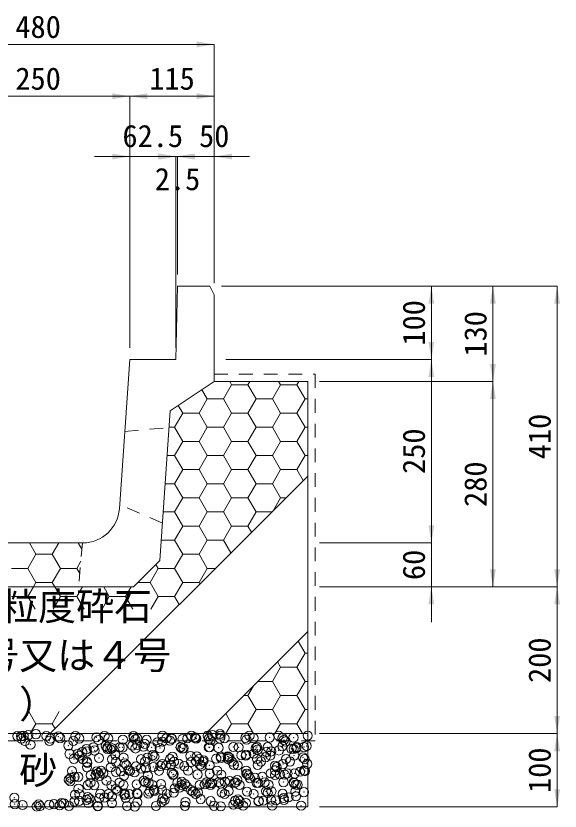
# Model space of a CAD drawing. Units: millimetres at full size; some dimension numbers follow another scale. Extents: x -1384 to 16426, y -20408 to -2620.
# Drawn here: x 1998 to 2740, y -16029 to -14945 of the extents above; entities that cross this region are included whole.
import ezdxf
from ezdxf.enums import TextEntityAlignment as Align

# ---------------------------------------------------------------- set-up
doc = ezdxf.new("R2010")
doc.units = ezdxf.units.MM
doc.header["$LTSCALE"] = 25
doc.header["$PDMODE"] = 32
doc.header["$PDSIZE"] = 12.5
doc.linetypes.add('USER1', pattern=[1.35, 0.75, -0.6])
for name, color, linetype, lineweight in [('0_2', 7, 'Continuous', 5), ('寸法線', 7, 'Continuous', 9), ('本体', 2, 'Continuous', 13), ('補助線', 8, 'Continuous', 13), ('ﾊｯﾁﾝｸﾞ', 7, 'Continuous', 5)]:
    doc.layers.add(name, color=color, linetype=linetype, lineweight=lineweight)
doc.styles.add('ＭＳ ゴシック', font='')
doc.styles.get('ＭＳ ゴシック').set_extended_font_data('MS Gothic')

# ---------------------------------------------------------------- blocks, each defined once
blk = doc.blocks.new('filled_arrow')
at = {"color": 0, "linetype": 'Continuous', "lineweight": -2}
blk.add_solid([(7.5, 1.25), (0, 0), (7.5, -1.25)], dxfattribs=at)

msp = doc.modelspace()

# ---------------------------------------------------------------- linework, layer by layer
at = {"layer": '0_2'}
for p, q in [((2281.26, -15467.49), (2292.37, -15448.24)), ((2292.37, -15448.24), (2289.72, -15443.65)), ((2292.37, -15448.24), (2314.59, -15448.24)), ((2314.59, -15448.24), (2317.25, -15443.65)), ((2325.71, -15467.49), (2314.59, -15448.24)), ((2347.93, -15467.49), (2359.04, -15448.24)), ((2359.04, -15448.24), (2356.39, -15443.65)), ((2359.04, -15448.24), (2381.27, -15448.24)), ((2381.27, -15448.24), (2383.92, -15443.65)), ((2392.38, -15467.49), (2381.27, -15448.24)), ((2259.03, -15467.49), (2251.76, -15454.9)), ((2247.92, -15486.74), (2259.03, -15467.49)), ((2259.03, -15467.49), (2281.26, -15467.49)), ((2292.37, -15486.74), (2281.26, -15467.49)), ((2314.59, -15486.74), (2325.71, -15467.49)), ((2325.71, -15467.49), (2347.93, -15467.49)), ((2359.04, -15486.74), (2347.93, -15467.49)), ((2381.27, -15486.74), (2392.38, -15467.49)), ((2392.38, -15467.49), (2396.15, -15467.49)), ((2225.69, -15486.74), (2219.67, -15476.3)), ((2214.58, -15505.98), (2225.69, -15486.74)), ((2225.69, -15486.74), (2247.92, -15486.74)), ((2259.03, -15505.98), (2247.92, -15486.74)), ((2281.26, -15505.98), (2292.37, -15486.74)), ((2292.37, -15486.74), (2314.59, -15486.74)), ((2325.71, -15505.98), (2314.59, -15486.74)), ((2347.93, -15505.98), (2359.04, -15486.74)), ((2359.04, -15486.74), (2381.27, -15486.74)), ((2392.38, -15505.98), (2381.27, -15486.74)), ((2207.1, -15505.98), (2214.58, -15505.98)), ((2225.69, -15525.23), (2214.58, -15505.98)), ((2247.92, -15525.23), (2259.03, -15505.98)), ((2259.03, -15505.98), (2281.26, -15505.98)), ((2292.37, -15525.23), (2281.26, -15505.98)), ((2314.59, -15525.23), (2325.71, -15505.98)), ((2325.71, -15505.98), (2347.93, -15505.98)), ((2359.04, -15525.23), (2347.93, -15505.98)), ((2381.27, -15525.23), (2392.38, -15505.98)), ((2392.38, -15505.98), (2396.15, -15505.98)), ((2214.58, -15544.48), (2225.69, -15525.23)), ((2225.69, -15525.23), (2247.92, -15525.23)), ((2259.03, -15544.48), (2247.92, -15525.23)), ((2281.26, -15544.48), (2292.37, -15525.23)), ((2292.37, -15525.23), (2314.59, -15525.23)), ((2325.71, -15544.48), (2314.59, -15525.23)), ((2347.93, -15544.48), (2359.04, -15525.23)), ((2359.04, -15525.23), (2381.27, -15525.23)), ((2392.38, -15544.48), (2381.27, -15525.23)), ((2204.42, -15544.48), (2214.58, -15544.48)), ((2225.69, -15563.73), (2214.58, -15544.48)), ((2247.92, -15563.73), (2259.03, -15544.48)), ((2259.03, -15544.48), (2281.26, -15544.48)), ((2292.37, -15563.73), (2281.26, -15544.48)), ((2314.59, -15563.73), (2325.71, -15544.48)), ((2325.71, -15544.48), (2347.93, -15544.48)), ((2359.04, -15563.73), (2347.93, -15544.48)), ((2381.27, -15563.73), (2392.38, -15544.48)), ((2392.38, -15544.48), (2396.15, -15544.48)), ((2214.58, -15582.97), (2225.69, -15563.73)), ((2225.69, -15563.73), (2247.92, -15563.73)), ((2259.03, -15582.97), (2247.92, -15563.73)), ((2281.26, -15582.97), (2292.37, -15563.73)), ((2292.37, -15563.73), (2314.59, -15563.73)), ((2325.71, -15582.97), (2314.59, -15563.73)), ((2347.93, -15582.97), (2359.04, -15563.73)), ((2359.04, -15563.73), (2381.27, -15563.73)), ((2389.94, -15578.75), (2381.27, -15563.73)), ((2201.75, -15582.97), (2214.58, -15582.97)), ((2225.69, -15602.22), (2214.58, -15582.97)), ((2247.92, -15602.22), (2259.03, -15582.97)), ((2259.03, -15582.97), (2281.26, -15582.97)), ((2292.37, -15602.22), (2281.26, -15582.97)), ((2314.59, -15602.22), (2325.71, -15582.97)), ((2325.71, -15582.97), (2347.93, -15582.97)), ((2359.04, -15602.22), (2347.93, -15582.97)), ((2214.58, -15621.47), (2225.69, -15602.22)), ((2225.69, -15602.22), (2247.92, -15602.22)), ((2259.03, -15621.47), (2247.92, -15602.22)), ((2281.26, -15621.47), (2292.37, -15602.22)), ((2292.37, -15602.22), (2314.59, -15602.22)), ((2325.71, -15621.47), (2314.59, -15602.22)), ((2348.9, -15619.79), (2359.04, -15602.22)), ((2359.04, -15602.22), (2366.47, -15602.22)), ((2199.08, -15621.47), (2214.58, -15621.47)), ((2225.69, -15640.72), (2214.58, -15621.47)), ((2247.92, -15640.72), (2259.03, -15621.47)), ((2259.03, -15621.47), (2281.26, -15621.47)), ((2292.37, -15640.72), (2281.26, -15621.47)), ((2314.59, -15640.72), (2325.71, -15621.47)), ((2325.71, -15621.47), (2347.22, -15621.47)), ((2214.58, -15659.96), (2225.69, -15640.72)), ((2225.69, -15640.72), (2247.92, -15640.72)), ((2259.03, -15659.96), (2247.92, -15640.72)), ((2281.26, -15659.96), (2292.37, -15640.72)), ((2292.37, -15640.72), (2314.59, -15640.72)), ((2319.49, -15649.2), (2314.59, -15640.72)), ((2196.4, -15659.96), (2214.58, -15659.96)), ((2225.69, -15679.21), (2214.58, -15659.96)), ((2247.92, -15679.21), (2259.03, -15659.96)), ((2259.03, -15659.96), (2281.26, -15659.96)), ((2291.31, -15677.38), (2281.26, -15659.96)), ((2214.58, -15698.46), (2225.69, -15679.21)), ((2225.69, -15679.21), (2247.92, -15679.21)), ((2259.03, -15698.46), (2247.92, -15679.21)), ((2181.24, -15717.7), (2192.36, -15698.46)), ((2192.36, -15698.46), (2189.24, -15693.06)), ((2192.36, -15698.46), (2214.58, -15698.46)), ((2225.69, -15717.7), (2214.58, -15698.46)), ((2247.92, -15717.7), (2259.03, -15698.46)), ((2259.03, -15698.46), (2270.23, -15698.46)), ((2164.59, -15717.7), (2181.24, -15717.7)), ((2192.36, -15736.95), (2181.24, -15717.7)), ((2214.58, -15736.95), (2225.69, -15717.7)), ((2225.69, -15717.7), (2247.92, -15717.7)), ((2249.04, -15719.65), (2247.92, -15717.7)), ((2014.56, -15736.95), (2022.24, -15723.65)), ((2059.01, -15736.95), (2051.32, -15723.65)), ((2081.23, -15736.95), (2088.91, -15723.65)), ((2125.68, -15736.95), (2118, -15723.65)), ((2147.91, -15736.95), (2155.59, -15723.65)), ((1992.33, -15736.95), (2014.56, -15736.95)), ((2024.53, -15754.22), (2014.56, -15736.95)), ((2049.03, -15754.22), (2059.01, -15736.95)), ((2059.01, -15736.95), (2081.23, -15736.95)), ((2091.2, -15754.22), (2081.23, -15736.95)), ((2115.71, -15754.22), (2125.68, -15736.95)), ((2125.68, -15736.95), (2147.91, -15736.95)), ((2157.88, -15754.22), (2147.91, -15736.95)), ((2182.38, -15754.22), (2192.36, -15736.95)), ((2192.36, -15736.95), (2214.58, -15736.95)), ((2220.86, -15747.83), (2214.58, -15736.95)), ((2392.38, -15813.94), (2383.05, -15797.78)), ((2381.27, -15833.19), (2392.38, -15813.94)), ((2392.38, -15813.94), (2396.15, -15813.94)), ((2359.04, -15833.19), (2354.87, -15825.96)), ((2347.93, -15852.44), (2359.04, -15833.19)), ((2359.04, -15833.19), (2381.27, -15833.19)), ((2392.38, -15852.44), (2381.27, -15833.19)), ((2314.59, -15871.68), (2322.04, -15858.78)), ((2328.39, -15852.44), (2347.93, -15852.44)), ((2359.04, -15871.68), (2347.93, -15852.44)), ((2381.27, -15871.68), (2392.38, -15852.44)), ((2392.38, -15852.44), (2396.15, -15852.44)), ((2309.14, -15871.68), (2314.59, -15871.68)), ((2325.71, -15890.93), (2314.59, -15871.68)), ((2347.93, -15890.93), (2359.04, -15871.68)), ((2359.04, -15871.68), (2381.27, -15871.68)), ((2392.38, -15890.93), (2381.27, -15871.68)), ((2025.67, -15910.18), (2016.03, -15893.48)), ((2047.89, -15910.18), (2057.54, -15893.48)), ((2314.59, -15910.18), (2325.71, -15890.93)), ((2325.71, -15890.93), (2347.93, -15890.93)), ((2359.04, -15910.18), (2347.93, -15890.93)), ((2381.27, -15910.18), (2392.38, -15890.93)), ((2392.38, -15890.93), (2396.15, -15890.93)), ((2292.37, -15910.18), (2284.42, -15896.41)), ((2017.89, -15923.65), (2025.67, -15910.18)), ((2025.67, -15910.18), (2047.89, -15910.18)), ((2051.78, -15916.91), (2047.89, -15910.18)), ((2284.59, -15923.65), (2292.37, -15910.18)), ((2292.37, -15910.18), (2314.59, -15910.18)), ((2322.37, -15923.65), (2314.59, -15910.18)), ((2351.27, -15923.65), (2359.04, -15910.18)), ((2359.04, -15910.18), (2381.27, -15910.18)), ((2389.04, -15923.65), (2381.27, -15910.18))]:
    msp.add_line(p, q, dxfattribs=at)
at = {"layer": '寸法線'}
for p, q in [((1788.65, -14984), (2268.65, -14984)), ((2268.65, -15309.65), (2268.65, -14984)), ((1903.65, -15054.63), (2153.65, -15054.63)), ((2153.65, -15397.65), (2153.65, -15054.63)), ((2153.65, -15054.63), (2268.65, -15054.63)), ((2153.65, -15397.65), (2153.65, -15054.63)), ((2268.65, -15309.65), (2268.65, -15054.63)), ((2105.65, -15136.88), (2264.15, -15136.88)), ((2153.65, -15397.65), (2153.65, -15136.88)), ((2168.15, -15136.88), (2266.65, -15136.88)), ((2170.65, -15136.88), (2316.65, -15136.88)), ((2216.15, -15397.65), (2216.15, -15136.88)), ((2216.15, -15397.65), (2216.15, -15136.88)), ((2218.65, -15297.65), (2218.65, -15136.88)), ((2218.65, -15297.65), (2218.65, -15136.88)), ((2268.65, -15309.65), (2268.65, -15136.88)), ((2278.65, -15313.65), (2564.57, -15313.65)), ((2278.65, -15313.65), (2648.54, -15313.65)), ((2278.65, -15313.65), (2736, -15313.65)), ((2564.57, -15413.65), (2564.57, -15313.65)), ((2648.54, -15443.65), (2648.54, -15313.65)), ((2736, -15723.65), (2736, -15313.65)), ((2284.65, -15413.65), (2564.57, -15413.65)), ((2284.65, -15413.65), (2564.57, -15413.65)), ((2564.57, -15663.65), (2564.57, -15413.65)), ((2412.15, -15443.65), (2648.54, -15443.65)), ((2412.15, -15443.65), (2648.54, -15443.65)), ((2648.54, -15723.65), (2648.54, -15443.65)), ((2564.57, -15771.65), (2564.57, -15615.65)), ((2412.15, -15663.65), (2564.57, -15663.65)), ((2412.15, -15663.65), (2564.57, -15663.65)), ((2412.15, -15723.65), (2564.57, -15723.65)), ((2412.15, -15723.65), (2648.54, -15723.65)), ((2412.15, -15723.65), (2736, -15723.65)), ((2412.15, -15723.65), (2736, -15723.65)), ((2736, -15723.65), (2736, -15923.65)), ((2412.15, -15923.65), (2736, -15923.65)), ((2412.15, -15923.65), (2736, -15923.65)), ((2736, -15923.65), (2736, -16023.65)), ((2412.15, -16023.65), (2736, -16023.65))]:
    msp.add_line(p, q, dxfattribs=at)
at = {"layer": '本体'}
for p, q in [((2216.15, -15413.65), (2218.65, -15313.65)), ((2218.65, -15313.65), (2262.65, -15313.65)), ((2268.65, -15325.65), (2262.65, -15313.65)), ((2268.65, -15443.65), (2268.65, -15325.65)), ((2153.65, -15413.65), (2139.4, -15617.14)), ((2153.65, -15413.65), (2216.15, -15413.65)), ((2268.65, -15443.65), (2208.65, -15483.65)), ((2208.65, -15483.65), (2194.47, -15687.83)), ((1967.77, -15663.65), (2089.53, -15663.65)), ((2158.65, -15723.65), (2194.47, -15687.83)), ((1898.65, -15723.65), (2158.65, -15723.65))]:
    msp.add_line(p, q, dxfattribs=at)
at = {"layer": '本体', "linetype": 'USER1', "lineweight": 9}
for p, q in [((2146.79, -15511.65), (2207.05, -15506.63)), ((2198.02, -15636.64), (2139.79, -15611.64)), ((2089.15, -15663.65), (2083.65, -15723.65))]:
    msp.add_line(p, q, dxfattribs=at)
at = {"layer": '本体'}
msp.add_arc((2089.53, -15613.65), 50, 270, 355.99583, dxfattribs=at)
at = {"layer": '補助線'}
for p, q in [((2396.15, -15572.54), (2045.04, -15923.65)), ((2396.15, -15784.68), (2257.18, -15923.65))]:
    msp.add_line(p, q, dxfattribs=at)
msp.add_lwpolyline([(1788.65, -15443.65), (1661.64, -15443.52), (1661.15, -15923.65), (2396.15, -15923.65), (2396.15, -15443.65), (2268.65, -15443.65), (2208.65, -15483.65), (2194.47, -15687.83), (2158.65, -15723.65), (1898.65, -15723.65), (1862.83, -15687.83), (1848.65, -15483.65)], close=True, dxfattribs=at)
at = {"layer": 'ﾊｯﾁﾝｸﾞ'}
for p, q in [((2025.67, -15679.21), (2016.68, -15663.65)), ((2047.89, -15679.21), (2056.88, -15663.65)), ((2088.35, -15672.3), (2083.36, -15663.65)), ((2014.56, -15698.46), (2025.67, -15679.21)), ((2025.67, -15679.21), (2047.89, -15679.21)), ((2059.01, -15698.46), (2047.89, -15679.21)), ((1992.33, -15698.46), (2014.56, -15698.46)), ((2025.67, -15717.7), (2014.56, -15698.46)), ((2047.89, -15717.7), (2059.01, -15698.46)), ((2059.01, -15698.46), (2081.23, -15698.46)), ((2081.23, -15698.46), (2086.85, -15688.73)), ((2085.31, -15705.52), (2081.23, -15698.46)), ((2022.24, -15723.65), (2025.67, -15717.7)), ((2025.67, -15717.7), (2047.89, -15717.7)), ((2051.32, -15723.65), (2047.89, -15717.7))]:
    msp.add_line(p, q, dxfattribs=at)
at = {"layer": 'ﾊｯﾁﾝｸﾞ', "linetype": 'USER1', "lineweight": 9}
msp.add_lwpolyline([(2268.65, -15433.65), (2406.15, -15433.65), (2406.15, -15933.65), (1651.15, -15933.65), (1651.15, -15433.65), (1788.65, -15433.65)], dxfattribs=at)
at = {"layer": 'ﾊｯﾁﾝｸﾞ', "lineweight": 20}
msp.add_lwpolyline([(2268.65, -15443.65), (2396.15, -15443.65), (2396.15, -15923.65), (1661.15, -15923.65), (1661.64, -15443.65), (1788.65, -15443.65)], dxfattribs=at)
msp.add_lwpolyline([(1661.15, -15923.65), (2396.15, -15923.65), (2396.15, -16023.65), (1661.15, -16023.65)], close=True, dxfattribs=at)
at = {"layer": 'ﾊｯﾁﾝｸﾞ'}
for p in [(2000.39, -15927.14), (2005.56, -15927.26), (2005.74, -15930.56), (2008.67, -15926.69), (2015.28, -15925.82), (2025.6, -15924.46), (2039.94, -15927.07), (2045.29, -15930.48), (2056.38, -15927.69), (2058.72, -15929.84), (2079.49, -15927), (2084.84, -15930.41), (2107.95, -15928.81), (2110.9, -15932.42), (2119.04, -15926.93), (2124.39, -15930.34), (2144.14, -15931.99), (2158.59, -15926.86), (2158.77, -15929.25), (2161.11, -15931.4), (2163.94, -15930.27), (2176.63, -15932.15), (2198.14, -15926.78), (2203.49, -15930.2), (2210.33, -15930.37), (2210.93, -15930.91), (2225.49, -15931.03), (2232.1, -15930.16), (2237.69, -15926.71), (2242.42, -15928.8), (2243.04, -15930.12), (2244.18, -15930.49), (2259.67, -15926.53), (2261.15, -15930.81), (2266.28, -15925.66), (2276.61, -15924.3), (2276.66, -15930.65), (2277.24, -15926.64), (2282.59, -15930.05), (2310.96, -15929.41), (2312.72, -15931.93), (2316.79, -15926.57), (2322.14, -15929.98), (2344.21, -15928.99), (2356.34, -15926.5), (2361.69, -15929.91), (2363.54, -15932.37), (2376.7, -15929.14), (2395.89, -15926.43), (2010.87, -15933.92), (2018.2, -15938.84), (2044.11, -15933.5), (2069.77, -15939.96), (2076.6, -15933.65), (2104.12, -15942.69), (2120.59, -15940.4), (2122.93, -15942.54), (2139.87, -15942.3), (2143.67, -15942.62), (2157.12, -15940.03), (2163.73, -15939.16), (2172.16, -15941.52), (2174.05, -15937.8), (2183.22, -15942.55), (2191.3, -15935.53), (2194.56, -15943.48), (2197.91, -15934.66), (2208.24, -15933.3), (2222.77, -15942.48), (2222.98, -15941.96), (2261.35, -15942.4), (2262.32, -15942.41), (2263.49, -15932.96), (2274.54, -15943.08), (2294.59, -15941.97), (2301.87, -15942.34), (2327.08, -15942.13), (2341.42, -15942.26), (2361.38, -15940.89), (2365.88, -15934.51), (2380.55, -15943.49), (2380.97, -15942.19), (2390.87, -15942.13), (2394.62, -15940.47), (2071.5, -15951.3), (2082.41, -15951.54), (2084.75, -15953.69), (2088.75, -15949.03), (2094.53, -15944.98), (2095.36, -15948.16), (2105.68, -15946.8), (2122.93, -15944.53), (2127.01, -15945.14), (2129.54, -15943.66), (2133.98, -15952.67), (2161.32, -15943.9), (2184.8, -15953.1), (2225.32, -15944.1), (2227.05, -15943.63), (2236.37, -15954.23), (2305.57, -15953.37), (2311.76, -15953.88), (2312.18, -15952.5), (2322.5, -15951.14), (2325.36, -15943.52), (2327.7, -15945.66), (2339.75, -15948.86), (2345.01, -15953.46), (2346.36, -15947.99), (2356.69, -15946.64), (2373.94, -15944.36), (2376.93, -15944.64), (2377.5, -15953.61), (2077.4, -15958.12), (2089.75, -15958.8), (2095.1, -15962.21), (2095.8, -15963.81), (2111.7, -15956.89), (2129.3, -15958.73), (2134.65, -15962.14), (2144.94, -15956.46), (2146.62, -15964.25), (2168.84, -15958.66), (2174.2, -15962.07), (2177.43, -15956.62), (2187.14, -15955.25), (2208.39, -15958.59), (2211.73, -15955.38), (2213.75, -15962), (2219.95, -15964.64), (2237.2, -15962.37), (2243.81, -15961.5), (2244.98, -15954.96), (2247.94, -15958.52), (2253.3, -15961.93), (2254.13, -15960.14), (2271.38, -15957.87), (2277.46, -15955.12), (2277.99, -15957), (2287.18, -15954.66), (2287.49, -15958.44), (2288.32, -15955.64), (2289.52, -15956.81), (2292.85, -15961.86), (2327.04, -15958.37), (2332.4, -15961.78), (2338.75, -15955.79), (2366.59, -15958.3), (2371.95, -15961.71), (2389.57, -15956.22), (2391.91, -15958.37), (2395.42, -15964.94), (2074.83, -15974.57), (2095.33, -15969.45), (2108.44, -15975.4), (2114.38, -15974.5), (2127.81, -15969.61), (2134.64, -15975.87), (2141.25, -15975), (2148.96, -15966.39), (2151.58, -15973.64), (2153.93, -15974.43), (2162.12, -15968.37), (2168.83, -15971.37), (2175.44, -15970.5), (2185.76, -15969.14), (2193.48, -15974.35), (2195.36, -15967.95), (2198.19, -15965.37), (2203.01, -15966.87), (2209.62, -15966), (2227.85, -15968.1), (2233.03, -15974.28), (2249.01, -15965.81), (2251.35, -15967.95), (2262.15, -15966.87), (2272.58, -15974.21), (2295.39, -15966.44), (2300.57, -15966.93), (2312.13, -15974.14), (2327.88, -15966.6), (2351.39, -15967.37), (2351.68, -15974.07), (2353.73, -15969.51), (2362.18, -15965.36), (2385.65, -15975.7), (2391.23, -15973.99), (2392.26, -15974.83), (2070.26, -15986.54), (2072.88, -15984), (2078.2, -15982.59), (2083.2, -15982.64), (2100.45, -15980.37), (2107.07, -15979.5), (2110.78, -15977.54), (2112.5, -15981.36), (2117.39, -15978.14), (2145.74, -15980.94), (2160.01, -15976.52), (2178.23, -15981.09), (2210.83, -15976.96), (2212.53, -15979.86), (2213.17, -15979.1), (2245.78, -15979.43), (2262.4, -15978.08), (2278.26, -15979.59), (2312.56, -15978.35), (2313.21, -15978.52), (2315.55, -15980.66), (2317.28, -15984.71), (2323.89, -15983.84), (2334.21, -15982.48), (2345.81, -15977.93), (2351.46, -15980.21), (2358.07, -15979.34), (2364.78, -15979.64), (2368.4, -15977.98), (2378.3, -15978.08), (2072.61, -15988.69), (2096.13, -15993.92), (2100, -15990.6), (2105.36, -15994.02), (2121.83, -15987.67), (2128.61, -15994.08), (2139.55, -15990.53), (2144.91, -15993.94), (2162.92, -15992.84), (2172.65, -15988.1), (2174.99, -15990.25), (2179.1, -15990.46), (2184.46, -15993.87), (2196.16, -15992.42), (2218.65, -15990.39), (2221.33, -15997.34), (2224.01, -15993.8), (2224.22, -15989.23), (2228.65, -15992.57), (2231.66, -15995.98), (2248.91, -15993.71), (2255.52, -15992.84), (2258.2, -15990.32), (2262.95, -15991.34), (2263.56, -15993.73), (2265.84, -15991.48), (2275.04, -15989.66), (2277.38, -15991.81), (2283.09, -15989.21), (2289.7, -15988.34), (2296.19, -15990.91), (2297.75, -15990.25), (2300.03, -15986.98), (2303.11, -15993.66), (2326.6, -15990.78), (2328.68, -15991.07), (2337.3, -15990.17), (2342.66, -15993.59), (2362.98, -15989.83), (2376.85, -15990.1), (2377.42, -15991.22), (2379.76, -15993.37), (2382.21, -15993.51), (2079, -16007.07), (2083.65, -15998.81), (2085.09, -16006.37), (2113.3, -16005.83), (2124.64, -16006.3), (2134.47, -15999.25), (2136.81, -16001.39), (2146.35, -16007.21), (2146.54, -16005.41), (2152.96, -16006.34), (2163.28, -16004.98), (2164.19, -16006.23), (2179.03, -16005.56), (2180.54, -16002.71), (2186.04, -16000.37), (2187.15, -16001.84), (2197.47, -16000.48), (2203.74, -16006.16), (2213.33, -16004.33), (2214.72, -15998.21), (2236.86, -16000.81), (2239.2, -16002.95), (2243.29, -16006.08), (2246.58, -16003.9), (2279.06, -16004.06), (2282.84, -16006.01), (2288.43, -16001.93), (2313.36, -16002.82), (2322.39, -16005.94), (2339.24, -16002.37), (2341.59, -16004.51), (2346.61, -16002.4), (2361.94, -16005.87), (2379.1, -16002.55), (2390.81, -16003.49), (1996.25, -16010.98), (2060.73, -16018.48), (2063.68, -16018.82), (2077.98, -16016.21), (2084.59, -16015.34), (2094.91, -16013.98), (2096.29, -16010.4), (2096.93, -16018.39), (2098.64, -16012.54), (2112.16, -16011.71), (2118.77, -16010.84), (2129.1, -16009.48), (2129.41, -16018.55), (2147.86, -16011.52), (2163.72, -16017.31), (2196.96, -16016.89), (2198.68, -16011.95), (2201.02, -16014.1), (2229.45, -16017.04), (2250.25, -16013.08), (2263.75, -16015.81), (2296.99, -16015.38), (2301.07, -16013.51), (2303.41, -16015.66), (2311.74, -16018.32), (2328.99, -16016.05), (2329.48, -16015.54), (2335.6, -16015.18), (2345.92, -16013.82), (2352.63, -16014.64), (2363.17, -16011.55), (2363.78, -16014.3), (2369.78, -16010.68), (2380.11, -16009.32), (1996.89, -16019.9), (2007.3, -16021.11), (2026.54, -16022.98), (2029.38, -16020.05), (2031.16, -16022.55), (2043.79, -16020.71), (2050.4, -16019.84), (2058.12, -16021.54), (2070.71, -16022.48), (2109.68, -16022.66), (2110.26, -16022.41), (2149.81, -16022.33), (2160.5, -16023.1), (2189.36, -16022.26), (2228.91, -16022.19), (2268.46, -16022.12), (2277.55, -16022.82), (2294.8, -16020.55), (2301.41, -16019.68), (2308.01, -16022.05), (2347.56, -16021.98), (2387.11, -16021.9)]:
    msp.add_point(p, dxfattribs=at)

# ---------------------------------------------------------------- block references
at = {"layer": '寸法線', "xscale": 3.2, "yscale": 3.2}
for p, rotation in [((2268.65, -14984), 180), ((2153.65, -15054.63), 180), ((2268.65, -15054.63), 180), ((2153.65, -15136.88), 180), ((2216.15, -15136.88), 180), ((2218.65, -15136.88), 180), ((2564.57, -15313.65), 270), ((2648.54, -15313.65), 270), ((2736, -15313.65), 270), ((2564.57, -15413.65), 90), ((2564.57, -15413.65), 270), ((2648.54, -15443.65), 90), ((2648.54, -15443.65), 270), ((2564.57, -15663.65), 90), ((2564.57, -15663.65), 90), ((2648.54, -15723.65), 90), ((2736, -15723.65), 90), ((2564.57, -15723.65), 270), ((2736, -15723.65), 270), ((2736, -15923.65), 90), ((2736, -15923.65), 270), ((2736, -16023.65), 90)]:
    msp.add_blockref('filled_arrow', p, dxfattribs=dict(at, rotation=rotation))
for p in [(2153.65, -15054.63), (2216.15, -15136.88), (2218.65, -15136.88), (2268.65, -15136.88)]:
    msp.add_blockref('filled_arrow', p, dxfattribs=at)

# ---------------------------------------------------------------- texts
at = {"layer": '0_2', "style": 'ＭＳ ゴシック'}
msp.add_text('砂', height=37.98, dxfattribs=at).set_placement((2028.65, -15973.65), align=Align.MIDDLE_CENTER)
at = {"layer": '寸法線', "style": 'ＭＳ ゴシック'}
for s, p in [('480', (2028.65, -14960)), ('250', (2028.65, -15030.63)), ('115', (2211.15, -15030.63)), ('62.5', (2184.9, -15108.88)), ('50', (2268.65, -15108.88)), ('2.5', (2218.65, -15167.6))]:
    msp.add_text(s, height=30.38, dxfattribs=at).set_placement(p, align=Align.MIDDLE_CENTER)
for s, p in [('100', (2540.57, -15363.65)), ('130', (2624.54, -15378.65)), ('410', (2712, -15518.65)), ('250', (2540.57, -15538.65)), ('280', (2624.54, -15583.65)), ('60', (2540.57, -15693.65)), ('200', (2712, -15823.65)), ('100', (2712, -15973.65))]:
    msp.add_text(s, height=30.38, rotation=90, dxfattribs=at).set_placement(p, align=Align.MIDDLE_CENTER)
at = {"layer": 'ﾊｯﾁﾝｸﾞ', "style": 'ＭＳ ゴシック'}
for s, p in [('\u3000単粒度砕石', (1873.25, -15731.08)), ('（３号又は４号', (1847.35, -15797.75)), ('）', (2002.75, -15864.41))]:
    msp.add_text(s, height=37.98, dxfattribs=at).set_placement(p, align=Align.TOP_LEFT)

doc.saveas('drawing.dxf')
